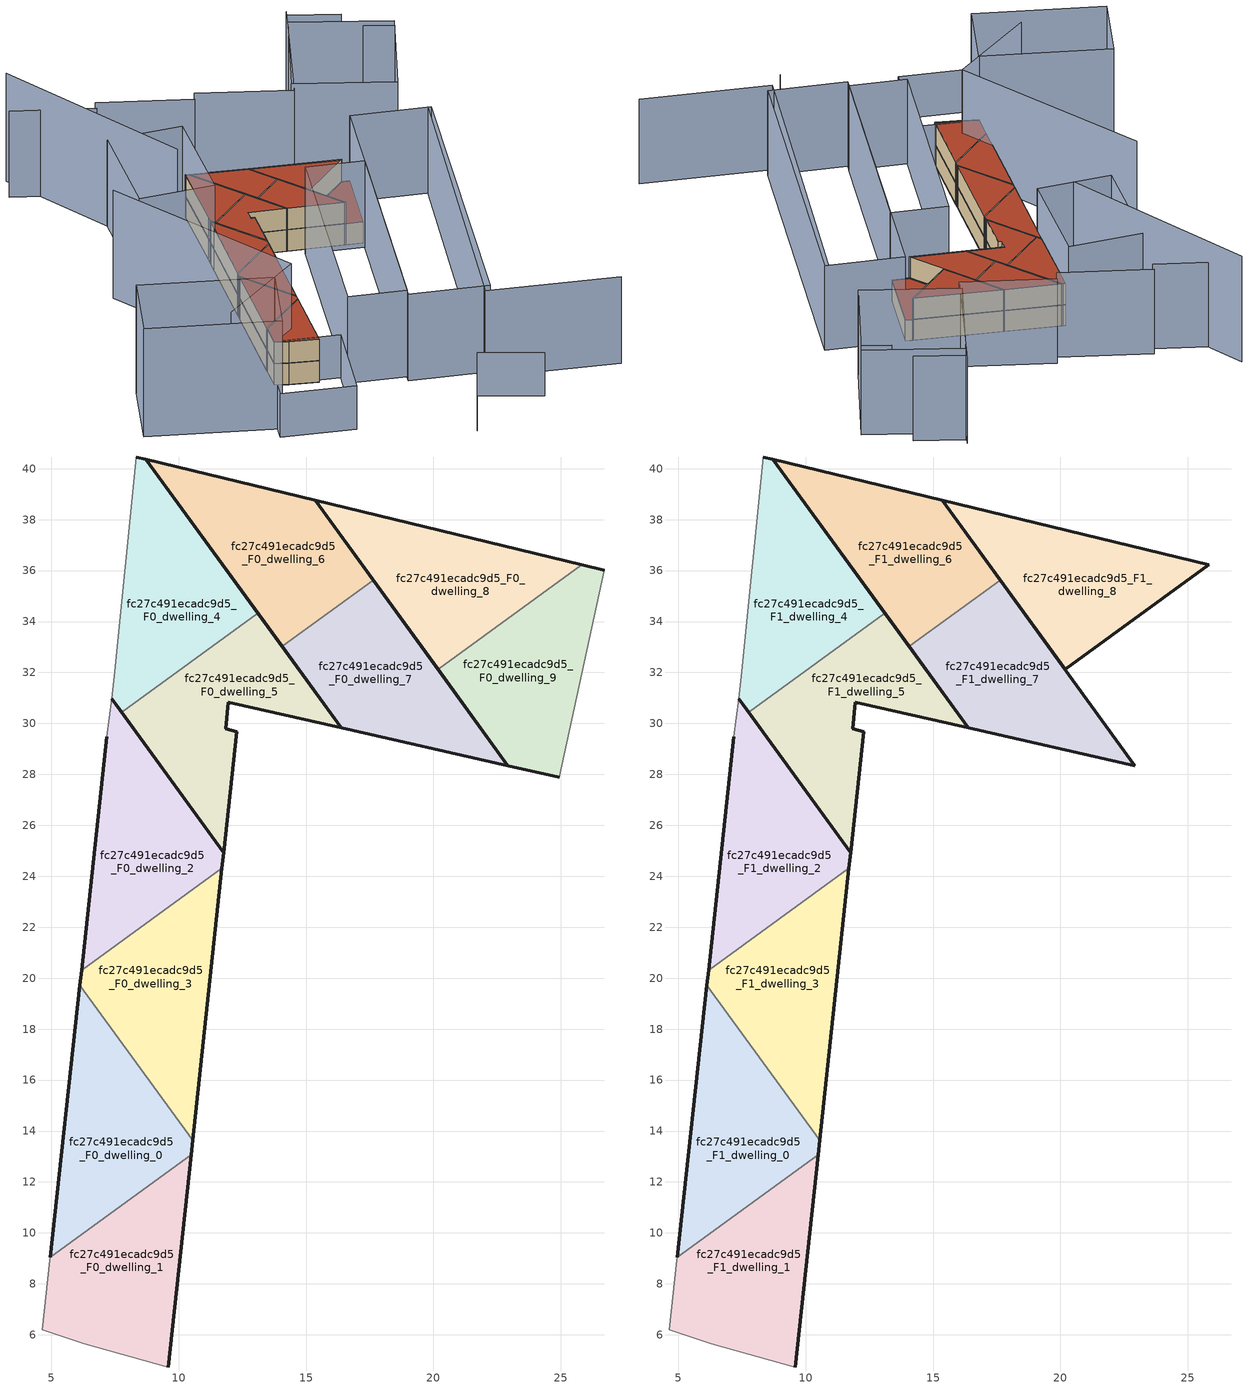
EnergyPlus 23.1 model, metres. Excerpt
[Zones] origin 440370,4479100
fc27c491ecadc9d5_F0_dwelling_0
 floor ground (EU_floor_Construction): 10.49,13.06 10.55,13.63 6.12,19.72 4.96,9.04 z0
 wall outside (EU_wall_Construction): 4.96,9.04 6.12,19.72 / 10.55,13.63 10.49,13.06 z0:3
 wall to fc27c491ecadc9d5_F0_dwelling_1 (EU_wall_Construction): 10.49,13.06 4.96,9.04 z0:3
 wall to fc27c491ecadc9d5_F0_dwelling_3 (EU_wall_Construction): 6.12,19.72 10.55,13.63 z0:3
fc27c491ecadc9d5_F0_dwelling_1
 floor ground (EU_floor_Construction): 9.59,4.74 10.49,13.06 4.96,9.04 4.94,8.93 4.63,6.21 6.29,5.64 z0
 wall outside (EU_wall_Construction): 10.49,13.06 9.59,4.74 z0:3
 wall adiabatic (EU_wall_Construction): 9.59,4.74 6.29,5.64 4.63,6.21 4.94,8.93 4.96,9.04 z0:3
fc27c491ecadc9d5_F0_dwelling_2
 floor ground (EU_floor_Construction): 11.7,24.32 11.76,24.93 7.37,30.97 7.18,29.47 6.18,20.31 z0
 wall outside (EU_wall_Construction): 6.18,20.31 7.18,29.47 / 7.37,30.97 11.76,24.93 11.7,24.32 z0:3
 wall to fc27c491ecadc9d5_F0_dwelling_3 (EU_wall_Construction): 11.7,24.32 6.18,20.31 z0:3
 wall adiabatic (EU_wall_Construction): 7.18,29.47 7.37,30.97 z0:3
fc27c491ecadc9d5_F0_dwelling_3
 floor ground (EU_floor_Construction): 10.55,13.63 11.7,24.32 6.18,20.31 6.12,19.72 z0
 wall outside (EU_wall_Construction): 11.7,24.32 10.55,13.63 / 6.12,19.72 6.18,20.31 z0:3
fc27c491ecadc9d5_F0_dwelling_4
 floor ground (EU_floor_Construction): 13.11,34.33 8.71,40.37 8.33,40.46 7.48,31.85 7.37,30.97 7.76,30.44 z0
 wall outside (EU_wall_Construction): 8.33,40.46 8.71,40.37 13.11,34.33 / 7.76,30.44 7.37,30.97 z0:3
 wall to fc27c491ecadc9d5_F0_dwelling_5 (EU_wall_Construction): 13.11,34.33 7.76,30.44 z0:3
 wall adiabatic (EU_wall_Construction): 7.37,30.97 7.48,31.85 8.33,40.46 z0:3
fc27c491ecadc9d5_F0_dwelling_5
 floor ground (EU_floor_Construction): 11.76,24.93 12.27,29.67 11.85,29.79 11.94,30.83 16.38,29.82 13.11,34.33 7.76,30.44 z0
 wall outside (EU_wall_Construction): 13.11,34.33 16.38,29.82 11.94,30.83 11.85,29.79 12.27,29.67 11.76,24.93 7.76,30.44 z0:3
fc27c491ecadc9d5_F0_dwelling_6
 floor ground (EU_floor_Construction): 17.63,35.62 15.35,38.76 8.71,40.37 14.06,33.02 z0
 wall outside (EU_wall_Construction): 14.06,33.02 8.71,40.37 15.35,38.76 17.63,35.62 z0:3
 wall to fc27c491ecadc9d5_F0_dwelling_7 (EU_wall_Construction): 17.63,35.62 14.06,33.02 z0:3
fc27c491ecadc9d5_F0_dwelling_7
 floor ground (EU_floor_Construction): 22.93,28.35 17.63,35.62 14.06,33.02 16.38,29.82 z0
 wall outside (EU_wall_Construction): 17.63,35.62 22.93,28.35 16.38,29.82 14.06,33.02 z0:3
fc27c491ecadc9d5_F0_dwelling_8
 floor ground (EU_floor_Construction): 25.82,36.22 15.35,38.76 20.18,32.12 z0
 wall outside (EU_wall_Construction): 20.18,32.12 15.35,38.76 25.82,36.22 z0:3
 wall to fc27c491ecadc9d5_F0_dwelling_9 (EU_wall_Construction): 25.82,36.22 20.18,32.12 z0:3
fc27c491ecadc9d5_F0_dwelling_9
 floor ground (EU_floor_Construction): 24.94,27.89 26.71,36.01 25.82,36.22 20.18,32.12 22.93,28.35 z0
 wall outside (EU_wall_Construction): 25.82,36.22 26.71,36.01 / 24.94,27.89 22.93,28.35 20.18,32.12 z0:3
 wall adiabatic (EU_wall_Construction): 26.71,36.01 24.94,27.89 z0:3
 roof outside (EU_roof_Construction): 26.71,36.01 24.94,27.89 22.93,28.35 20.18,32.12 25.82,36.22 z3
fc27c491ecadc9d5_F1_dwelling_0
 floor to fc27c491ecadc9d5_F0_dwelling_0 (EU_floor_Construction): 10.49,13.06 10.55,13.63 6.12,19.72 4.96,9.04 z3
 wall outside (EU_wall_Construction): 4.96,9.04 6.12,19.72 / 10.55,13.63 10.49,13.06 z3:6
 wall to fc27c491ecadc9d5_F1_dwelling_1 (EU_wall_Construction): 10.49,13.06 4.96,9.04 z3:6
 wall to fc27c491ecadc9d5_F1_dwelling_3 (EU_wall_Construction): 6.12,19.72 10.55,13.63 z3:6
 roof outside (EU_roof_Construction): 6.12,19.72 10.55,13.63 10.49,13.06 4.96,9.04 z6
fc27c491ecadc9d5_F1_dwelling_1
 floor to fc27c491ecadc9d5_F0_dwelling_1 (EU_floor_Construction): 9.59,4.74 10.49,13.06 4.96,9.04 4.94,8.93 4.63,6.21 6.29,5.64 z3
 wall outside (EU_wall_Construction): 10.49,13.06 9.59,4.74 z3:6
 wall adiabatic (EU_wall_Construction): 9.59,4.74 6.29,5.64 4.63,6.21 4.94,8.93 4.96,9.04 z3:6
 roof outside (EU_roof_Construction): 10.49,13.06 9.59,4.74 6.29,5.64 4.63,6.21 4.94,8.93 4.96,9.04 z6
fc27c491ecadc9d5_F1_dwelling_2
 floor to fc27c491ecadc9d5_F0_dwelling_2 (EU_floor_Construction): 11.7,24.32 11.76,24.93 7.37,30.97 7.18,29.47 6.18,20.31 z3
 wall outside (EU_wall_Construction): 6.18,20.31 7.18,29.47 / 7.37,30.97 11.76,24.93 11.7,24.32 z3:6
 wall to fc27c491ecadc9d5_F1_dwelling_3 (EU_wall_Construction): 11.7,24.32 6.18,20.31 z3:6
 wall adiabatic (EU_wall_Construction): 7.18,29.47 7.37,30.97 z3:6
 roof outside (EU_roof_Construction): 7.37,30.97 11.76,24.93 11.7,24.32 6.18,20.31 7.18,29.47 z6
fc27c491ecadc9d5_F1_dwelling_3
 floor to fc27c491ecadc9d5_F0_dwelling_3 (EU_floor_Construction): 10.55,13.63 11.7,24.32 6.18,20.31 6.12,19.72 z3
 wall outside (EU_wall_Construction): 11.7,24.32 10.55,13.63 / 6.12,19.72 6.18,20.31 z3:6
 roof outside (EU_roof_Construction): 11.7,24.32 10.55,13.63 6.12,19.72 6.18,20.31 z6
fc27c491ecadc9d5_F1_dwelling_4
 floor to fc27c491ecadc9d5_F0_dwelling_4 (EU_floor_Construction): 13.11,34.33 8.71,40.37 8.33,40.46 7.48,31.85 7.37,30.97 7.76,30.44 z3
 wall outside (EU_wall_Construction): 8.33,40.46 8.71,40.37 13.11,34.33 / 7.76,30.44 7.37,30.97 z3:6
 wall to fc27c491ecadc9d5_F1_dwelling_5 (EU_wall_Construction): 13.11,34.33 7.76,30.44 z3:6
 wall adiabatic (EU_wall_Construction): 7.37,30.97 7.48,31.85 8.33,40.46 z3:6
 roof outside (EU_roof_Construction): 8.71,40.37 13.11,34.33 7.76,30.44 7.37,30.97 7.48,31.85 8.33,40.46 z6
fc27c491ecadc9d5_F1_dwelling_5
 floor to fc27c491ecadc9d5_F0_dwelling_5 (EU_floor_Construction): 11.76,24.93 12.27,29.67 11.85,29.79 11.94,30.83 16.38,29.82 13.11,34.33 7.76,30.44 z3
 wall outside (EU_wall_Construction): 13.11,34.33 16.38,29.82 11.94,30.83 11.85,29.79 12.27,29.67 11.76,24.93 7.76,30.44 z3:6
 roof outside (EU_roof_Construction): 13.11,34.33 16.38,29.82 11.94,30.83 11.85,29.79 12.27,29.67 11.76,24.93 7.76,30.44 z6
fc27c491ecadc9d5_F1_dwelling_6
 floor to fc27c491ecadc9d5_F0_dwelling_6 (EU_floor_Construction): 17.63,35.62 15.35,38.76 8.71,40.37 14.06,33.02 z3
 wall outside (EU_wall_Construction): 14.06,33.02 8.71,40.37 15.35,38.76 17.63,35.62 z3:6
 wall to fc27c491ecadc9d5_F1_dwelling_7 (EU_wall_Construction): 17.63,35.62 14.06,33.02 z3:6
 roof outside (EU_roof_Construction): 15.35,38.76 17.63,35.62 14.06,33.02 8.71,40.37 z6
fc27c491ecadc9d5_F1_dwelling_7
 floor to fc27c491ecadc9d5_F0_dwelling_7 (EU_floor_Construction): 22.93,28.35 17.63,35.62 14.06,33.02 16.38,29.82 z3
 wall outside (EU_wall_Construction): 17.63,35.62 22.93,28.35 16.38,29.82 14.06,33.02 z3:6
 roof outside (EU_roof_Construction): 17.63,35.62 22.93,28.35 16.38,29.82 14.06,33.02 z6
fc27c491ecadc9d5_F1_dwelling_8
 floor to fc27c491ecadc9d5_F0_dwelling_8 (EU_floor_Construction): 25.82,36.22 15.35,38.76 20.18,32.12 z3
 wall outside (EU_wall_Construction): 20.18,32.12 15.35,38.76 25.82,36.22 20.18,32.12 z3:6
 roof outside (EU_roof_Construction): 25.82,36.22 20.18,32.12 15.35,38.76 z6
shading: 22.31,-11.07 25.02,-4.73 / 25.02,-4.73 32.09,-7.75 / 12.17,4.59 9.89,-5.37 / 9.89,-5.37 1.26,-3.39 / 1.26,-3.39 3.53,6.56 / 3.53,6.56 12.17,4.59 z0:6; 42.57,-5.24 27.29,-1.73 / 27.29,-1.73 35.46,33.86 / 0.88,48.59 -8.47,52.01 / 28.1,57.57 22.9,43.11 / 22.9,43.11 12.19,46.96 / 38.38,50.35 35.06,51.66 / 33.67,54.69 27.96,56.91 / 11.79,45.83 1.11,49.67 / 24.77,27.16 19.18,1.83 / 19.18,1.83 12.48,3.31 / 12.48,3.31 18.07,28.64 / 18.07,28.64 24.77,27.16 / 19.02,1.09 26.71,36.01 / 26.71,36.01 35.93,33.97 / 35.93,33.97 28.24,-0.94 / 28.24,-0.94 19.02,1.09 / -1.69,30.34 -0.48,42.47 / -0.48,42.47 8.45,41.58 / 8.45,41.58 7.24,29.45 / 7.24,29.45 -1.69,30.34 / 23.07,44.39 27.43,55.6 / 27.43,55.6 38.71,51.2 / 38.71,51.2 34.35,40 / 34.35,40 23.07,44.39 z0:12; -5.42,29.13 7.47,7.93 / 7.47,7.93 -2.53,1.86 / -7.57,55.08 4.45,33.7 / -10.33,10.95 4.71,6.19 / 4.71,6.19 2.13,-1.98 / 2.13,-1.98 -12.92,2.78 / -12.92,2.78 -10.33,10.95 z0:15
[Building]
EU S2 Campaign: North Axis=0; Terrain=City; Solar Distribution=FullExterior
[Site:Location]
Madrid: Latitude=40.5; Longitude=-3.5; Time Zone=1; Elevation=609
[SizingPeriod:WeatherFileDays]
AnnualSizingPeriod: Begin Month=1; Begin Day of Month=1; End Month=12; End Day of Month=31; Day of Week for Start Day=Monday; Use Weather File Daylight Saving Period=No; Use Weather File Rain and Snow Indicators=No
[MATERIAL]
EU_InternalMass_Material: Roughness=MediumRough; Thickness=0.1; Conductivity=1; Density=1800; Specific Heat=900; Thermal Absorptance=0.9; Solar Absorptance=0.7; Visible Absorptance=0.7
[MATERIAL:NOMASS] Roughness=MediumRough; Thermal Absorptance=0.9; Solar Absorptance=0.7; Visible Absorptance=0.7
Name | Thermal Resistance
EU_wall_NoMass | 0.419739
EU_roof_NoMass | 0.352165
EU_floor_NoMass | 0.608284
[CONSTRUCTION]
EU_wall_Construction: EU_wall_NoMass
EU_roof_Construction: EU_roof_NoMass
EU_floor_Construction: EU_floor_NoMass
EU_InternalMass_Construction: EU_InternalMass_Material
[ZONE] Type=1; Multiplier=1; Ceiling Height=autocalculate; Floor Area=autocalculate; Part of Total Floor Area=Yes
Name | Volume
fc27c491ecadc9d5_F0_dwelling_0; fc27c491ecadc9d5_F1_dwelling_0 | 85.931
fc27c491ecadc9d5_F0_dwelling_1; fc27c491ecadc9d5_F1_dwelling_1 | 85.9354
fc27c491ecadc9d5_F0_dwelling_2; fc27c491ecadc9d5_F1_dwelling_2 | 85.9292
fc27c491ecadc9d5_F0_dwelling_3; fc27c491ecadc9d5_F1_dwelling_3 | 85.9299
fc27c491ecadc9d5_F0_dwelling_4; fc27c491ecadc9d5_F1_dwelling_4 | 85.9409
fc27c491ecadc9d5_F0_dwelling_5; fc27c491ecadc9d5_F1_dwelling_5 | 85.9186
fc27c491ecadc9d5_F0_dwelling_6; fc27c491ecadc9d5_F1_dwelling_6 | 85.9197
fc27c491ecadc9d5_F0_dwelling_7; fc27c491ecadc9d5_F1_dwelling_7 | 85.9288
fc27c491ecadc9d5_F0_dwelling_8; fc27c491ecadc9d5_F1_dwelling_8 | 85.9321
fc27c491ecadc9d5_F0_dwelling_9 | 85.923
[INTERNALMASS] Construction=EU_InternalMass_Construction
Name | Zone or ZoneList | Surface Area
fc27c491ecadc9d5_F0_dwelling_0_EU_InternalMass | fc27c491ecadc9d5_F0_dwelling_0 | 28.6439
fc27c491ecadc9d5_F0_dwelling_1_EU_InternalMass | fc27c491ecadc9d5_F0_dwelling_1 | 28.6451
fc27c491ecadc9d5_F0_dwelling_2_EU_InternalMass | fc27c491ecadc9d5_F0_dwelling_2 | 28.6431
fc27c491ecadc9d5_F0_dwelling_3_EU_InternalMass | fc27c491ecadc9d5_F0_dwelling_3 | 28.6432
fc27c491ecadc9d5_F0_dwelling_4_EU_InternalMass | fc27c491ecadc9d5_F0_dwelling_4 | 28.6469
fc27c491ecadc9d5_F0_dwelling_5_EU_InternalMass | fc27c491ecadc9d5_F0_dwelling_5 | 28.6396
fc27c491ecadc9d5_F0_dwelling_6_EU_InternalMass | fc27c491ecadc9d5_F0_dwelling_6 | 28.6399
fc27c491ecadc9d5_F0_dwelling_7_EU_InternalMass | fc27c491ecadc9d5_F0_dwelling_7 | 28.6429
fc27c491ecadc9d5_F0_dwelling_8_EU_InternalMass | fc27c491ecadc9d5_F0_dwelling_8 | 28.6442
fc27c491ecadc9d5_F0_dwelling_9_EU_InternalMass | fc27c491ecadc9d5_F0_dwelling_9 | 28.6409
fc27c491ecadc9d5_F1_dwelling_0_EU_InternalMass | fc27c491ecadc9d5_F1_dwelling_0 | 31.8231
fc27c491ecadc9d5_F1_dwelling_1_EU_InternalMass | fc27c491ecadc9d5_F1_dwelling_1 | 31.8274
fc27c491ecadc9d5_F1_dwelling_2_EU_InternalMass | fc27c491ecadc9d5_F1_dwelling_2 | 31.82
fc27c491ecadc9d5_F1_dwelling_3_EU_InternalMass | fc27c491ecadc9d5_F1_dwelling_3 | 31.8346
fc27c491ecadc9d5_F1_dwelling_4_EU_InternalMass | fc27c491ecadc9d5_F1_dwelling_4 | 25.1362
fc27c491ecadc9d5_F1_dwelling_5_EU_InternalMass | fc27c491ecadc9d5_F1_dwelling_5 | 38.5102
fc27c491ecadc9d5_F1_dwelling_6_EU_InternalMass | fc27c491ecadc9d5_F1_dwelling_6 | 31.8246
fc27c491ecadc9d5_F1_dwelling_7_EU_InternalMass | fc27c491ecadc9d5_F1_dwelling_7 | 31.8286
fc27c491ecadc9d5_F1_dwelling_8_EU_InternalMass | fc27c491ecadc9d5_F1_dwelling_8 | 31.8228
[OTHEREQUIPMENT] Fuel Type=Electricity; Design Level Calculation Method=Watts/Area; Power per Zone Floor Area=1; Fraction Latent=0; Fraction Radiant=0; Fraction Lost=0; Carbon Dioxide Generation Rate=0; EndUse Subcategory=EU_Step8_InternalGains
Name | Zone or ZoneList or Space or SpaceList | Schedule
EU_Step8_InternalGain_fc27c491ecadc9d5_F0_dwelling_0_f000 | fc27c491ecadc9d5_F0_dwelling_0 | EU_Step8_GainSchedule_fc27c491ecadc9d5_F0_dwelling_0_f000
EU_Step8_InternalGain_fc27c491ecadc9d5_F0_dwelling_1_f000 | fc27c491ecadc9d5_F0_dwelling_1 | EU_Step8_GainSchedule_fc27c491ecadc9d5_F0_dwelling_1_f000
EU_Step8_InternalGain_fc27c491ecadc9d5_F0_dwelling_2_f000 | fc27c491ecadc9d5_F0_dwelling_2 | EU_Step8_GainSchedule_fc27c491ecadc9d5_F0_dwelling_2_f000
EU_Step8_InternalGain_fc27c491ecadc9d5_F0_dwelling_3_f000 | fc27c491ecadc9d5_F0_dwelling_3 | EU_Step8_GainSchedule_fc27c491ecadc9d5_F0_dwelling_3_f000
EU_Step8_InternalGain_fc27c491ecadc9d5_F0_dwelling_4_f000 | fc27c491ecadc9d5_F0_dwelling_4 | EU_Step8_GainSchedule_fc27c491ecadc9d5_F0_dwelling_4_f000
EU_Step8_InternalGain_fc27c491ecadc9d5_F0_dwelling_5_f000 | fc27c491ecadc9d5_F0_dwelling_5 | EU_Step8_GainSchedule_fc27c491ecadc9d5_F0_dwelling_5_f000
EU_Step8_InternalGain_fc27c491ecadc9d5_F0_dwelling_6_f000 | fc27c491ecadc9d5_F0_dwelling_6 | EU_Step8_GainSchedule_fc27c491ecadc9d5_F0_dwelling_6_f000
EU_Step8_InternalGain_fc27c491ecadc9d5_F0_dwelling_7_f000 | fc27c491ecadc9d5_F0_dwelling_7 | EU_Step8_GainSchedule_fc27c491ecadc9d5_F0_dwelling_7_f000
EU_Step8_InternalGain_fc27c491ecadc9d5_F0_dwelling_8_f000 | fc27c491ecadc9d5_F0_dwelling_8 | EU_Step8_GainSchedule_fc27c491ecadc9d5_F0_dwelling_8_f000
EU_Step8_InternalGain_fc27c491ecadc9d5_F0_dwelling_9_f000 | fc27c491ecadc9d5_F0_dwelling_9 | EU_Step8_GainSchedule_fc27c491ecadc9d5_F0_dwelling_9_f000
EU_Step8_InternalGain_fc27c491ecadc9d5_F1_dwelling_0_f000 | fc27c491ecadc9d5_F1_dwelling_0 | EU_Step8_GainSchedule_fc27c491ecadc9d5_F1_dwelling_0_f000
EU_Step8_InternalGain_fc27c491ecadc9d5_F1_dwelling_1_f000 | fc27c491ecadc9d5_F1_dwelling_1 | EU_Step8_GainSchedule_fc27c491ecadc9d5_F1_dwelling_1_f000
EU_Step8_InternalGain_fc27c491ecadc9d5_F1_dwelling_2_f000 | fc27c491ecadc9d5_F1_dwelling_2 | EU_Step8_GainSchedule_fc27c491ecadc9d5_F1_dwelling_2_f000
EU_Step8_InternalGain_fc27c491ecadc9d5_F1_dwelling_3_f000 | fc27c491ecadc9d5_F1_dwelling_3 | EU_Step8_GainSchedule_fc27c491ecadc9d5_F1_dwelling_3_f000
EU_Step8_InternalGain_fc27c491ecadc9d5_F1_dwelling_4_f000 | fc27c491ecadc9d5_F1_dwelling_4 | EU_Step8_GainSchedule_fc27c491ecadc9d5_F1_dwelling_4_f000
EU_Step8_InternalGain_fc27c491ecadc9d5_F1_dwelling_5_f000 | fc27c491ecadc9d5_F1_dwelling_5 | EU_Step8_GainSchedule_fc27c491ecadc9d5_F1_dwelling_5_f000
EU_Step8_InternalGain_fc27c491ecadc9d5_F1_dwelling_6_f000 | fc27c491ecadc9d5_F1_dwelling_6 | EU_Step8_GainSchedule_fc27c491ecadc9d5_F1_dwelling_6_f000
EU_Step8_InternalGain_fc27c491ecadc9d5_F1_dwelling_7_f000 | fc27c491ecadc9d5_F1_dwelling_7 | EU_Step8_GainSchedule_fc27c491ecadc9d5_F1_dwelling_7_f000
EU_Step8_InternalGain_fc27c491ecadc9d5_F1_dwelling_8_f000 | fc27c491ecadc9d5_F1_dwelling_8 | EU_Step8_GainSchedule_fc27c491ecadc9d5_F1_dwelling_8_f000
[ZONEVENTILATION:DESIGNFLOWRATE] Schedule=EU_AlwaysOn; Design Flow Rate Calculation Method=AirChanges/Hour; Air Changes per Hour=0.703302; Ventilation Type=Natural; Fan Pressure Rise=0; Fan Total Efficiency=1; Constant Term Coefficient=1; Temperature Term Coefficient=0; Velocity Term Coefficient=0; Velocity Squared Term Coefficient=0; Minimum Indoor Temperature=-100; Maximum Indoor Temperature=100; Delta Temperature=-100; Minimum Outdoor Temperature=-100; Maximum Outdoor Temperature=100; Maximum Wind Speed=40
Name | Zone or ZoneList or Space or SpaceList
EU_ConstantAir_fc27c491ecadc9d5_F0_dwelling_0 | fc27c491ecadc9d5_F0_dwelling_0
EU_ConstantAir_fc27c491ecadc9d5_F0_dwelling_1 | fc27c491ecadc9d5_F0_dwelling_1
EU_ConstantAir_fc27c491ecadc9d5_F0_dwelling_2 | fc27c491ecadc9d5_F0_dwelling_2
EU_ConstantAir_fc27c491ecadc9d5_F0_dwelling_3 | fc27c491ecadc9d5_F0_dwelling_3
EU_ConstantAir_fc27c491ecadc9d5_F0_dwelling_4 | fc27c491ecadc9d5_F0_dwelling_4
EU_ConstantAir_fc27c491ecadc9d5_F0_dwelling_5 | fc27c491ecadc9d5_F0_dwelling_5
EU_ConstantAir_fc27c491ecadc9d5_F0_dwelling_6 | fc27c491ecadc9d5_F0_dwelling_6
EU_ConstantAir_fc27c491ecadc9d5_F0_dwelling_7 | fc27c491ecadc9d5_F0_dwelling_7
EU_ConstantAir_fc27c491ecadc9d5_F0_dwelling_8 | fc27c491ecadc9d5_F0_dwelling_8
EU_ConstantAir_fc27c491ecadc9d5_F0_dwelling_9 | fc27c491ecadc9d5_F0_dwelling_9
EU_ConstantAir_fc27c491ecadc9d5_F1_dwelling_0 | fc27c491ecadc9d5_F1_dwelling_0
EU_ConstantAir_fc27c491ecadc9d5_F1_dwelling_1 | fc27c491ecadc9d5_F1_dwelling_1
EU_ConstantAir_fc27c491ecadc9d5_F1_dwelling_2 | fc27c491ecadc9d5_F1_dwelling_2
EU_ConstantAir_fc27c491ecadc9d5_F1_dwelling_3 | fc27c491ecadc9d5_F1_dwelling_3
EU_ConstantAir_fc27c491ecadc9d5_F1_dwelling_4 | fc27c491ecadc9d5_F1_dwelling_4
EU_ConstantAir_fc27c491ecadc9d5_F1_dwelling_5 | fc27c491ecadc9d5_F1_dwelling_5
EU_ConstantAir_fc27c491ecadc9d5_F1_dwelling_6 | fc27c491ecadc9d5_F1_dwelling_6
EU_ConstantAir_fc27c491ecadc9d5_F1_dwelling_7 | fc27c491ecadc9d5_F1_dwelling_7
EU_ConstantAir_fc27c491ecadc9d5_F1_dwelling_8 | fc27c491ecadc9d5_F1_dwelling_8
[HVACTEMPLATE:THERMOSTAT] Constant Heating Setpoint=20; Constant Cooling Setpoint=50
EU_HeatOnly_fc27c491ecadc9d5_F0_dwelling_0; EU_HeatOnly_fc27c491ecadc9d5_F0_dwelling_1; EU_HeatOnly_fc27c491ecadc9d5_F0_dwelling_2; EU_HeatOnly_fc27c491ecadc9d5_F0_dwelling_3; EU_HeatOnly_fc27c491ecadc9d5_F0_dwelling_4; EU_HeatOnly_fc27c491ecadc9d5_F0_dwelling_5; EU_HeatOnly_fc27c491ecadc9d5_F0_dwelling_6; EU_HeatOnly_fc27c491ecadc9d5_F0_dwelling_7; EU_HeatOnly_fc27c491ecadc9d5_F0_dwelling_8; EU_HeatOnly_fc27c491ecadc9d5_F0_dwelling_9; EU_HeatOnly_fc27c491ecadc9d5_F1_dwelling_0; EU_HeatOnly_fc27c491ecadc9d5_F1_dwelling_1; EU_HeatOnly_fc27c491ecadc9d5_F1_dwelling_2; EU_HeatOnly_fc27c491ecadc9d5_F1_dwelling_3; EU_HeatOnly_fc27c491ecadc9d5_F1_dwelling_4; EU_HeatOnly_fc27c491ecadc9d5_F1_dwelling_5; EU_HeatOnly_fc27c491ecadc9d5_F1_dwelling_6; EU_HeatOnly_fc27c491ecadc9d5_F1_dwelling_7; EU_HeatOnly_fc27c491ecadc9d5_F1_dwelling_8
[HVACTEMPLATE:ZONE:IDEALLOADSAIRSYSTEM] System Availability Schedule=EU_AlwaysOn; Maximum Heating Supply Air Temperature=50; Minimum Cooling Supply Air Temperature=13; Maximum Heating Supply Air Humidity Ratio=0.0156; Minimum Cooling Supply Air Humidity Ratio=0.0077; Heating Limit=NoLimit; Cooling Limit=NoLimit; Heating Availability Schedule=EU_AlwaysOn; Cooling Availability Schedule=EU_CoolingOff; Dehumidification Control Type=ConstantSensibleHeatRatio; Cooling Sensible Heat Ratio=0.7; Dehumidification Setpoint=60; Humidification Control Type=None; Humidification Setpoint=30; Outdoor Air Method=None; Outdoor Air Flow Rate per Person=0.00944; Outdoor Air Flow Rate per Zone Floor Area=0; Outdoor Air Flow Rate per Zone=0; Demand Controlled Ventilation Type=None; Outdoor Air Economizer Type=NoEconomizer; Heat Recovery Type=None; Sensible Heat Recovery Effectiveness=0.7; Latent Heat Recovery Effectiveness=0.65
Name | Template Thermostat
fc27c491ecadc9d5_F0_dwelling_0 | EU_HeatOnly_fc27c491ecadc9d5_F0_dwelling_0
fc27c491ecadc9d5_F0_dwelling_1 | EU_HeatOnly_fc27c491ecadc9d5_F0_dwelling_1
fc27c491ecadc9d5_F0_dwelling_2 | EU_HeatOnly_fc27c491ecadc9d5_F0_dwelling_2
fc27c491ecadc9d5_F0_dwelling_3 | EU_HeatOnly_fc27c491ecadc9d5_F0_dwelling_3
fc27c491ecadc9d5_F0_dwelling_4 | EU_HeatOnly_fc27c491ecadc9d5_F0_dwelling_4
fc27c491ecadc9d5_F0_dwelling_5 | EU_HeatOnly_fc27c491ecadc9d5_F0_dwelling_5
fc27c491ecadc9d5_F0_dwelling_6 | EU_HeatOnly_fc27c491ecadc9d5_F0_dwelling_6
fc27c491ecadc9d5_F0_dwelling_7 | EU_HeatOnly_fc27c491ecadc9d5_F0_dwelling_7
fc27c491ecadc9d5_F0_dwelling_8 | EU_HeatOnly_fc27c491ecadc9d5_F0_dwelling_8
fc27c491ecadc9d5_F0_dwelling_9 | EU_HeatOnly_fc27c491ecadc9d5_F0_dwelling_9
fc27c491ecadc9d5_F1_dwelling_0 | EU_HeatOnly_fc27c491ecadc9d5_F1_dwelling_0
fc27c491ecadc9d5_F1_dwelling_1 | EU_HeatOnly_fc27c491ecadc9d5_F1_dwelling_1
fc27c491ecadc9d5_F1_dwelling_2 | EU_HeatOnly_fc27c491ecadc9d5_F1_dwelling_2
fc27c491ecadc9d5_F1_dwelling_3 | EU_HeatOnly_fc27c491ecadc9d5_F1_dwelling_3
fc27c491ecadc9d5_F1_dwelling_4 | EU_HeatOnly_fc27c491ecadc9d5_F1_dwelling_4
fc27c491ecadc9d5_F1_dwelling_5 | EU_HeatOnly_fc27c491ecadc9d5_F1_dwelling_5
fc27c491ecadc9d5_F1_dwelling_6 | EU_HeatOnly_fc27c491ecadc9d5_F1_dwelling_6
fc27c491ecadc9d5_F1_dwelling_7 | EU_HeatOnly_fc27c491ecadc9d5_F1_dwelling_7
fc27c491ecadc9d5_F1_dwelling_8 | EU_HeatOnly_fc27c491ecadc9d5_F1_dwelling_8
[SIZING:ZONE] Zone Cooling Design Supply Air Temperature Input Method=SupplyAirTemperature; Zone Cooling Design Supply Air Temperature=13; Zone Heating Design Supply Air Temperature Input Method=SupplyAirTemperature; Zone Heating Design Supply Air Temperature=50; Zone Cooling Design Supply Air Humidity Ratio=0.008; Zone Heating Design Supply Air Humidity Ratio=0.008; Cooling Design Air Flow Method=DesignDay; Cooling Design Air Flow Rate=0; Cooling Minimum Air Flow per Zone Floor Area=0.000762; Cooling Minimum Air Flow=0; Cooling Minimum Air Flow Fraction=0.2; Heating Design Air Flow Method=DesignDay; Heating Design Air Flow Rate=0; Heating Maximum Air Flow per Zone Floor Area=0.002032; Heating Maximum Air Flow=0.141576; Heating Maximum Air Flow Fraction=0.3; Account for Dedicated Outdoor Air System=No; Dedicated Outdoor Air System Control Strategy=NeutralSupplyAir; Dedicated Outdoor Air Low Setpoint Temperature for Design=autosize; Dedicated Outdoor Air High Setpoint Temperature for Design=autosize; Zone Load Sizing Method=Sensible Load Only No Latent Load; Zone Latent Cooling Design Supply Air Humidity Ratio Input Method=HumidityRatioDifference; Zone Cooling Design Supply Air Humidity Ratio Difference=0.005; Zone Latent Heating Design Supply Air Humidity Ratio Input Method=HumidityRatioDifference; Zone Humidification Design Supply Air Humidity Ratio Difference=0.005
fc27c491ecadc9d5_F0_dwelling_0; fc27c491ecadc9d5_F0_dwelling_1; fc27c491ecadc9d5_F0_dwelling_2; fc27c491ecadc9d5_F0_dwelling_3; fc27c491ecadc9d5_F0_dwelling_4; fc27c491ecadc9d5_F0_dwelling_5; fc27c491ecadc9d5_F0_dwelling_6; fc27c491ecadc9d5_F0_dwelling_7; fc27c491ecadc9d5_F0_dwelling_8; fc27c491ecadc9d5_F0_dwelling_9; fc27c491ecadc9d5_F1_dwelling_0; fc27c491ecadc9d5_F1_dwelling_1; fc27c491ecadc9d5_F1_dwelling_2; fc27c491ecadc9d5_F1_dwelling_3; fc27c491ecadc9d5_F1_dwelling_4; fc27c491ecadc9d5_F1_dwelling_5; fc27c491ecadc9d5_F1_dwelling_6; fc27c491ecadc9d5_F1_dwelling_7; fc27c491ecadc9d5_F1_dwelling_8
[SCHEDULE:CONSTANT]
Name | Hourly Value
EU_AlwaysOn | 1
EU_CoolingOff | 0
[SCHEDULE:FILE] Column Number=1; Rows to Skip at Top=0; Number of Hours of Data=8760; Column Separator=Comma; Interpolate to Timestep=No; Minutes per Item=60; Adjust Schedule for Daylight Savings=Yes
Name | File
EU_Step8_GainSchedule_fc27c491ecadc9d5_F0_dwelling_0_f000 | ../../schedules/fc27c491ecadc9d5/fc27c491ecadc9d5_F0_dwelling_0_f000_gain.csv
EU_Step8_GainSchedule_fc27c491ecadc9d5_F0_dwelling_1_f000 | ../../schedules/fc27c491ecadc9d5/fc27c491ecadc9d5_F0_dwelling_1_f000_gain.csv
EU_Step8_GainSchedule_fc27c491ecadc9d5_F0_dwelling_2_f000 | ../../schedules/fc27c491ecadc9d5/fc27c491ecadc9d5_F0_dwelling_2_f000_gain.csv
EU_Step8_GainSchedule_fc27c491ecadc9d5_F0_dwelling_3_f000 | ../../schedules/fc27c491ecadc9d5/fc27c491ecadc9d5_F0_dwelling_3_f000_gain.csv
EU_Step8_GainSchedule_fc27c491ecadc9d5_F0_dwelling_4_f000 | ../../schedules/fc27c491ecadc9d5/fc27c491ecadc9d5_F0_dwelling_4_f000_gain.csv
EU_Step8_GainSchedule_fc27c491ecadc9d5_F0_dwelling_5_f000 | ../../schedules/fc27c491ecadc9d5/fc27c491ecadc9d5_F0_dwelling_5_f000_gain.csv
EU_Step8_GainSchedule_fc27c491ecadc9d5_F0_dwelling_6_f000 | ../../schedules/fc27c491ecadc9d5/fc27c491ecadc9d5_F0_dwelling_6_f000_gain.csv
EU_Step8_GainSchedule_fc27c491ecadc9d5_F0_dwelling_7_f000 | ../../schedules/fc27c491ecadc9d5/fc27c491ecadc9d5_F0_dwelling_7_f000_gain.csv
EU_Step8_GainSchedule_fc27c491ecadc9d5_F0_dwelling_8_f000 | ../../schedules/fc27c491ecadc9d5/fc27c491ecadc9d5_F0_dwelling_8_f000_gain.csv
EU_Step8_GainSchedule_fc27c491ecadc9d5_F0_dwelling_9_f000 | ../../schedules/fc27c491ecadc9d5/fc27c491ecadc9d5_F0_dwelling_9_f000_gain.csv
EU_Step8_GainSchedule_fc27c491ecadc9d5_F1_dwelling_0_f000 | ../../schedules/fc27c491ecadc9d5/fc27c491ecadc9d5_F1_dwelling_0_f000_gain.csv
EU_Step8_GainSchedule_fc27c491ecadc9d5_F1_dwelling_1_f000 | ../../schedules/fc27c491ecadc9d5/fc27c491ecadc9d5_F1_dwelling_1_f000_gain.csv
EU_Step8_GainSchedule_fc27c491ecadc9d5_F1_dwelling_2_f000 | ../../schedules/fc27c491ecadc9d5/fc27c491ecadc9d5_F1_dwelling_2_f000_gain.csv
EU_Step8_GainSchedule_fc27c491ecadc9d5_F1_dwelling_3_f000 | ../../schedules/fc27c491ecadc9d5/fc27c491ecadc9d5_F1_dwelling_3_f000_gain.csv
EU_Step8_GainSchedule_fc27c491ecadc9d5_F1_dwelling_4_f000 | ../../schedules/fc27c491ecadc9d5/fc27c491ecadc9d5_F1_dwelling_4_f000_gain.csv
EU_Step8_GainSchedule_fc27c491ecadc9d5_F1_dwelling_5_f000 | ../../schedules/fc27c491ecadc9d5/fc27c491ecadc9d5_F1_dwelling_5_f000_gain.csv
EU_Step8_GainSchedule_fc27c491ecadc9d5_F1_dwelling_6_f000 | ../../schedules/fc27c491ecadc9d5/fc27c491ecadc9d5_F1_dwelling_6_f000_gain.csv
EU_Step8_GainSchedule_fc27c491ecadc9d5_F1_dwelling_7_f000 | ../../schedules/fc27c491ecadc9d5/fc27c491ecadc9d5_F1_dwelling_7_f000_gain.csv
EU_Step8_GainSchedule_fc27c491ecadc9d5_F1_dwelling_8_f000 | ../../schedules/fc27c491ecadc9d5/fc27c491ecadc9d5_F1_dwelling_8_f000_gain.csv
